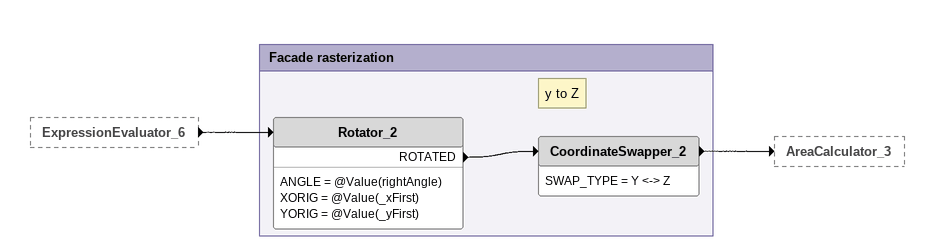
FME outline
ExpressionEvaluator_6 [outside]
    -> Rotator_2

Bookmark: Facade rasterization
Rotator_2
    ANGLE = @Value(rightAngle)
    XORIG = @Value(_xFirst)
    YORIG = @Value(_yFirst)
    ROTATED -> CoordinateSwapper_2
Note: y to Z
CoordinateSwapper_2
    SWAP_TYPE = Y <-> Z
    -> AreaCalculator_3
